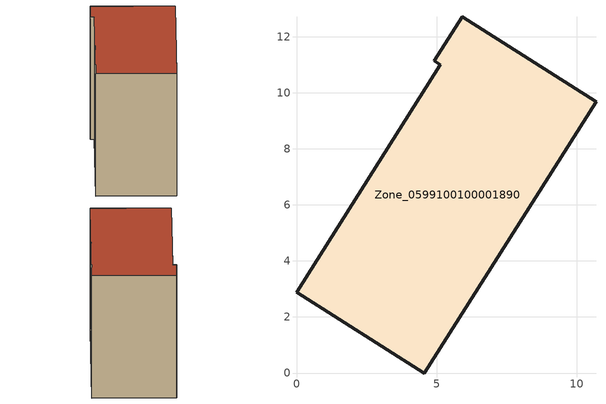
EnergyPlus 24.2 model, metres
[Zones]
Zone_0599100100001890
 floor ground (C_G): 5.92,12.71 10.69,9.69 4.56,0 0,2.89 5.14,11.01 4.91,11.16 z1.6
 wall outside (C_F): 4.56,0 10.69,9.69 5.92,12.71 4.91,11.16 5.14,11.01 0,2.89 4.56,0 z1.6:10.42
 roof outside (C_R): 10.69,9.69 5.92,12.71 4.91,11.16 5.14,11.01 0,2.89 4.56,0 z10.42
[BUILDING]
Pand.0599100100001890: North Axis=0; Terrain=City; Loads Convergence Tolerance Value=0.04; Temperature Convergence Tolerance Value=0.4; Solar Distribution=FullExterior; Maximum Number of Warmup Days=25; Minimum Number of Warmup Days=1
[Site:Location]
Rotterdam.The.Hague.AP_ZH_NLD Design_Conditions: Latitude=51.96; Longitude=4.45; Time Zone=1; Elevation=-4.5
[SITE:GROUNDTEMPERATURE:BUILDINGSURFACE]
18, 18, 18, 18, 18, 18, 18, 18, 18, 18, 18, 18
[MATERIAL] Thermal Absorptance=0.9; Solar Absorptance=0.7; Visible Absorptance=0.7
Name | Roughness | Thickness | Conductivity | Density | Specific Heat
G.TI.2006-2014 | MediumSmooth | 0.15 | 0.06 | 540 | 1210
F.TI.2006-2014 | Rough | 0.3 | 0.12 | 1920 | 840
R.TI.2006-2014 | MediumRough | 0.2 | 0.08 | 1500 | 1000
[CONSTRUCTION]
C_G: G.TI.2006-2014
C_F: F.TI.2006-2014
C_R: R.TI.2006-2014
[ZONE]
Zone_0599100100001890: Type=1; Multiplier=1; Ceiling Height=Autocalculate; Volume=Autocalculate; Floor Area=autocalculate; Part of Total Floor Area=Yes
[ZONEINFILTRATION:DESIGNFLOWRATE]
Infil_Zone_0599100100001890: Zone or ZoneList or Space or SpaceList=Zone_0599100100001890; Schedule=AlwaysOn; Design Flow Rate Calculation Method=Flow/Area; Flow Rate per Floor Area=0.0015; Constant Term Coefficient=1; Temperature Term Coefficient=0; Velocity Term Coefficient=0; Velocity Squared Term Coefficient=0
[HVACTEMPLATE:ZONE:IDEALLOADSAIRSYSTEM]
Zone_0599100100001890: Maximum Heating Supply Air Temperature=50; Minimum Cooling Supply Air Temperature=13; Maximum Heating Supply Air Humidity Ratio=0.0156; Minimum Cooling Supply Air Humidity Ratio=0.0077; Heating Limit=NoLimit; Cooling Limit=NoLimit; Dehumidification Control Type=ConstantSensibleHeatRatio; Cooling Sensible Heat Ratio=0.7; Dehumidification Setpoint=60; Humidification Control Type=None; Humidification Setpoint=30; Outdoor Air Method=None; Outdoor Air Flow Rate per Person=0.00944; Outdoor Air Flow Rate per Zone Floor Area=0; Outdoor Air Flow Rate per Zone=0; Demand Controlled Ventilation Type=None; Outdoor Air Economizer Type=NoEconomizer; Heat Recovery Type=None; Sensible Heat Recovery Effectiveness=0.7; Latent Heat Recovery Effectiveness=0.65
[ZONECONTROL:THERMOSTAT]
ThermostatControl_Zone_0599100100001890: Zone or ZoneList=Zone_0599100100001890; Control Type Schedule=DualSetpointControlType; Control 1=Thermostat_Zone_0599100100001890; Temperature Difference Between Cutout And Setpoint=0
[THERMOSTATSETPOINT:DUALSETPOINT]
Thermostat_Zone_0599100100001890: Heating Setpoint Temperature Schedule=HeatingSetpoint_Zone_0599100100001890; Cooling Setpoint Temperature Schedule=CoolingSetpoint_Zone_0599100100001890
[SCHEDULE:COMPACT]
HeatingSetpoint_Zone_0599100100001890: Through: 12/31, For: AllDays, Until: 24:00, 21
CoolingSetpoint_Zone_0599100100001890: Through: 12/31, For: AllDays, Until: 24:00, 24
DualSetpointControlType: Through: 12/31, For: AllDays, Until: 24:00, 4
AlwaysOn: Through: 12/31, For: AllDays, Until: 24:00, 1
